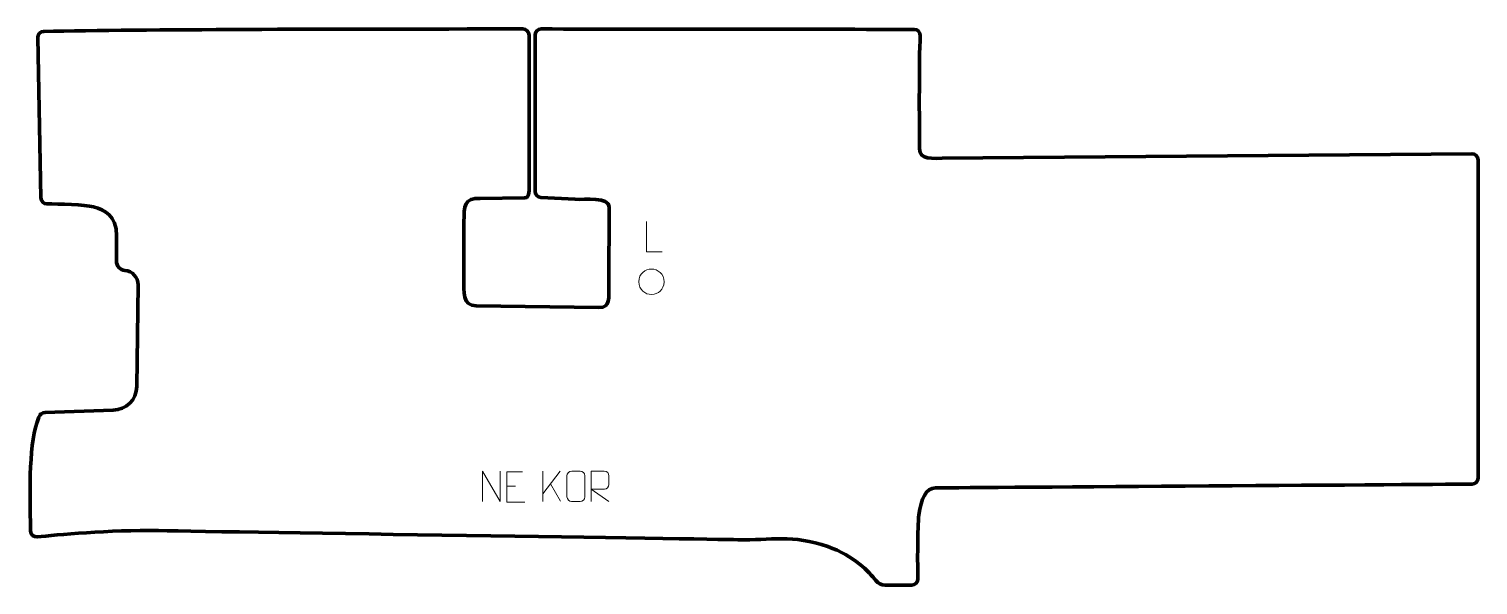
# Model space of a CAD drawing. Header units: millimetres. Extents: x -599 to 599, y -230 to 230.
import ezdxf

# ---------------------------------------------------------------- set-up
doc = ezdxf.new("R2010")
doc.units = ezdxf.units.MM
doc.header["$MEASUREMENT"] = 0
doc.layers.add('layer 1', color=7, linetype='Continuous')
doc.layers.add('layer 2', color=7, linetype='Continuous')

msp = doc.modelspace()

# ---------------------------------------------------------------- linework, layer by layer
at = {"layer": 'layer 1', "color": 250, "lineweight": 9}
for points, knots in [([(-75.8942, 45.7147), (-75.8942, 45.7147), (-88.8433, 45.7147), (-88.8433, 45.7147), (-88.8433, 45.7147), (-88.8433, 45.7147), (-88.8433, 70.6683), (-88.8433, 70.6683)], [0, 0, 0, 0, 0.333333333, 0.333333333, 0.333333333, 0.333333333, 1, 1, 1, 1]), ([(-95.2564, 20.9594), (-95.1857, 27.5998), (-89.9117, 31.4458), (-84.7564, 31.3488), (-84.7564, 31.3488), (-79.6011, 31.4458), (-74.3271, 27.3824), (-74.2564, 20.742), (-74.2564, 20.742), (-74.6266, 14.4127), (-79.0685, 10.382), (-84.7564, 10.3526), (-84.7564, 10.3526), (-89.9117, 10.2556), (-95.1857, 14.319), (-95.2564, 20.9594)], [0, 0, 0, 0, 0.2, 0.2, 0.2, 0.2, 0.4, 0.4, 0.4, 0.4, 0.6, 0.6, 0.6, 0.6, 1, 1, 1, 1]), ([(-224.5535, -160.8178), (-224.5535, -160.8178), (-224.5535, -135.8643), (-224.5535, -135.8643), (-224.5535, -135.8643), (-224.5535, -135.8643), (-209.8987, -160.8178), (-209.8987, -160.8178), (-209.8987, -160.8178), (-209.8987, -160.8178), (-209.8987, -135.8643), (-209.8987, -135.8643)], [0, 0, 0, 0, 0.25, 0.25, 0.25, 0.25, 0.5, 0.5, 0.5, 0.5, 1, 1, 1, 1]), ([(-191.5203, -136.4614), (-191.5203, -136.4614), (-204.3942, -136.4614), (-204.3942, -136.4614), (-204.3942, -136.4614), (-204.3942, -136.4614), (-204.3942, -161.415), (-204.3942, -161.415), (-204.3942, -161.415), (-204.3942, -161.415), (-189.5284, -161.415), (-189.5284, -161.415)], [0, 0, 0, 0, 0.25, 0.25, 0.25, 0.25, 0.5, 0.5, 0.5, 0.5, 1, 1, 1, 1]), ([(-150.7458, -135.8646), (-148.4201, -135.8646), (-146.094, -135.8646), (-143.7679, -135.8646), (-143.7679, -135.8646), (-141.8213, -135.829), (-139.8299, -137.3206), (-139.8032, -139.7582), (-139.8032, -139.7582), (-139.8036, -145.5051), (-139.8036, -151.2524), (-139.8032, -157.0001), (-139.8032, -157.0001), (-139.943, -159.3235), (-141.6202, -160.8031), (-143.7679, -160.8139), (-143.7679, -160.8139), (-146.0998, -160.8135), (-148.4317, -160.8135), (-150.7632, -160.8139), (-150.7632, -160.8139), (-152.6882, -160.9193), (-154.6603, -159.0348), (-154.6491, -157.0175), (-154.6491, -157.0175), (-154.6488, -151.2474), (-154.6488, -145.4777), (-154.6491, -139.7084), (-154.6491, -139.7084), (-154.6449, -137.5703), (-152.8982, -135.8511), (-150.7458, -135.8646)], [0, 0, 0, 0, 0.111111111, 0.111111111, 0.111111111, 0.111111111, 0.222222222, 0.222222222, 0.222222222, 0.222222222, 0.333333333, 0.333333333, 0.333333333, 0.333333333, 0.444444444, 0.444444444, 0.444444444, 0.444444444, 0.555555556, 0.555555556, 0.555555556, 0.555555556, 0.666666667, 0.666666667, 0.666666667, 0.666666667, 0.777777778, 0.777777778, 0.777777778, 0.777777778, 1, 1, 1, 1]), ([(-134.5582, -160.8178), (-134.5582, -160.8178), (-134.5582, -135.8643), (-134.5582, -135.8643), (-134.5582, -135.8643), (-130.9634, -135.8643), (-127.3679, -135.8643), (-123.7727, -135.8643), (-123.7727, -135.8643), (-121.4474, -135.902), (-119.8901, -137.392), (-119.8942, -139.7584), (-119.8942, -139.7584), (-119.8946, -141.7939), (-119.8946, -144.8533), (-119.8942, -146.8893), (-119.8942, -146.8893), (-119.9007, -148.7648), (-121.713, -150.7066), (-123.7225, -150.7257), (-123.7225, -150.7257), (-123.7225, -150.7257), (-134.5582, -150.7257), (-134.5582, -150.7257), (-134.5582, -150.7257), (-134.5582, -150.7257), (-119.9035, -160.8178), (-119.9035, -160.8178)], [0, 0, 0, 0, 0.125, 0.125, 0.125, 0.125, 0.25, 0.25, 0.25, 0.25, 0.375, 0.375, 0.375, 0.375, 0.5, 0.5, 0.5, 0.5, 0.625, 0.625, 0.625, 0.625, 0.75, 0.75, 0.75, 0.75, 1, 1, 1, 1])]:
    msp.add_open_spline(points, degree=3, knots=knots, dxfattribs=at)
for points in [[(-174.5769, -135.8643), (-174.5769, -135.8643), (-174.5769, -160.8179), (-174.5769, -160.8179)], [(-160.2007, -135.8643), (-160.2007, -135.8643), (-174.5769, -154.504), (-174.5769, -154.504)], [(-204.3942, -148.3411), (-204.3942, -148.3411), (-197.2261, -148.3411), (-197.2261, -148.3411)], [(-159.8754, -160.7221), (-159.8754, -160.7221), (-168.3459, -146.4085), (-168.3459, -146.4085)]]:
    msp.add_open_spline(points, degree=3, dxfattribs=at)
at = {"layer": 'layer 2', "color": 230, "lineweight": 200}
msp.add_open_spline([(-591.3364, -91.0421), (-590.4763, -88.8203), (-588.3491, -87.3453), (-585.9678, -87.2628), (-585.9678, -87.2628), (-585.9678, -87.2628), (-529.7862, -85.3229), (-529.7862, -85.3229), (-529.7862, -85.3229), (-519.0632, -85.2074), (-510.394, -76.5514), (-510.2624, -65.8284), (-510.2624, -65.8284), (-510.2624, -65.8284), (-509.2164, 18.2817), (-509.2164, 18.2817), (-509.2164, 18.2817), (-509.1385, 24.5149), (-513.9108, 29.7396), (-520.1261, 30.225), (-520.1261, 30.225), (-524.1206, 30.5372), (-527.1852, 33.8967), (-527.1252, 37.9029), (-527.1252, 37.9029), (-527.0515, 42.8202), (-526.9753, 50.0596), (-526.9753, 58.9058), (-526.9753, 58.9058), (-526.9753, 75.9503), (-536.634, 80.2115), (-546.0083, 82.7681), (-546.0083, 82.7681), (-553.1881, 84.7264), (-574.8652, 85.185), (-584.6213, 85.2922), (-584.6213, 85.2922), (-587.3246, 85.3218), (-589.5132, 87.4942), (-589.5644, 90.1972), (-589.5644, 90.1972), (-589.5644, 90.1972), (-592.0797, 222.9334), (-592.0797, 222.9334), (-592.0797, 222.9334), (-592.1323, 225.6949), (-589.9383, 227.976), (-587.1768, 228.0274), (-587.1768, 228.0274), (-502.2325, 229.6121), (-357.5576, 230.0211), (-191.0278, 229.9992), (-191.0278, 229.9992), (-188.267, 229.9988), (-186.0268, 227.7601), (-186.0268, 224.9993), (-186.0268, 224.9993), (-186.0268, 224.9993), (-186.0268, 96.5369), (-186.0268, 96.5369), (-186.0268, 96.5369), (-186.0268, 93.6643), (-186.7476, 90.0267), (-189.6156, 90.1897), (-189.6156, 90.1897), (-189.6156, 90.1897), (-226.393, 89.861), (-226.393, 89.861), (-226.393, 89.861), (-239.2934, 90.593), (-239.7739, 83.4158), (-239.7739, 70.4946), (-239.7739, 70.4946), (-239.7739, 70.4946), (-239.7739, 23.609), (-239.7739, 23.609), (-239.7739, 23.609), (-239.7739, 12.1014), (-241.1074, 1.1629), (-229.6009, 1.0119), (-229.6009, 1.0119), (-229.6009, 1.0119), (-128.3298, -0.5004), (-128.3298, -0.5004), (-128.3298, -0.5004), (-118.3098, -0.632), (-120.2133, 7.981), (-120.0828, 18.0013), (-120.0828, 18.0013), (-120.0828, 18.0013), (-119.7838, 82.8067), (-119.7838, 82.8067), (-119.7838, 82.8067), (-119.6744, 91.1954), (-139.6146, 88.6109), (-147.9903, 89.0863), (-147.9903, 89.0863), (-147.9903, 89.0863), (-176.3099, 90.6936), (-176.3099, 90.6936), (-176.3099, 90.6936), (-178.9572, 90.8442), (-181.0266, 93.0342), (-181.0266, 95.6857), (-181.0266, 95.6857), (-181.0266, 95.6857), (-181.0266, 224.9961), (-181.0266, 224.9961), (-181.0266, 224.9961), (-181.0266, 227.758), (-178.7889, 229.9971), (-176.027, 229.996), (-176.027, 229.996), (-77.7731, 229.9688), (27.5847, 229.8016), (132.4451, 229.6438), (132.4451, 229.6438), (135.328, 229.6397), (137.609, 227.2054), (137.4252, 224.3286), (137.4252, 224.3286), (136.2628, 206.1197), (136.7661, 135.1998), (136.7661, 135.1998), (136.7661, 135.1998), (135.9219, 121.9773), (142.223, 122.9191), (155.4716, 123.0317), (155.4716, 123.0317), (155.4716, 123.0317), (593.4935, 126.7574), (593.4935, 126.7574), (593.4935, 126.7574), (596.2716, 126.781), (598.5361, 124.5356), (598.5361, 121.7574), (598.5361, 121.7574), (598.5361, 121.7574), (598.5361, -141.5168), (598.5361, -141.5168), (598.5361, -141.5168), (598.5361, -144.2643), (596.3193, -146.4974), (593.5718, -146.5168), (593.5718, -146.5168), (545.0762, -146.8607), (157.4411, -149.6064), (149.9848, -149.6064), (149.9848, -149.6064), (142.0307, -149.6064), (138.0479, -158.6968), (136.3436, -172.0483), (136.3436, -172.0483), (134.9921, -182.6341), (135.2479, -212.8626), (135.4119, -224.9322), (135.4119, -224.9322), (135.4497, -227.7206), (133.2004, -229.9999), (130.4124, -229.9999), (130.4124, -229.9999), (130.4124, -229.9999), (108.531, -229.9999), (108.531, -229.9999), (108.531, -229.9999), (105.4413, -229.9999), (102.533, -228.5672), (100.6319, -226.132), (100.6319, -226.132), (95.4129, -219.4465), (82.641, -205.7252), (61.0633, -198.1834), (61.0633, -198.1834), (31.8036, -187.9569), (13.9064, -193.07), (-13.365, -192.502), (-13.365, -192.502), (-40.6362, -191.9337), (-424.7075, -186.2522), (-492.2898, -184.9787), (-492.2898, -184.9787), (-532.564, -184.2202), (-577.3523, -188.5569), (-592.5866, -190.1928), (-592.5866, -190.1928), (-595.4974, -190.505), (-598.0508, -188.2599), (-598.115, -185.3329), (-598.115, -185.3329), (-598.9232, -148.3022), (-599.403, -111.8715), (-591.3364, -91.0421)], degree=3, knots=[0, 0, 0, 0, 0.020408163, 0.020408163, 0.020408163, 0.020408163, 0.040816327, 0.040816327, 0.040816327, 0.040816327, 0.06122449, 0.06122449, 0.06122449, 0.06122449, 0.081632653, 0.081632653, 0.081632653, 0.081632653, 0.102040816, 0.102040816, 0.102040816, 0.102040816, 0.12244898, 0.12244898, 0.12244898, 0.12244898, 0.142857143, 0.142857143, 0.142857143, 0.142857143, 0.163265306, 0.163265306, 0.163265306, 0.163265306, 0.183673469, 0.183673469, 0.183673469, 0.183673469, 0.204081633, 0.204081633, 0.204081633, 0.204081633, 0.224489796, 0.224489796, 0.224489796, 0.224489796, 0.244897959, 0.244897959, 0.244897959, 0.244897959, 0.265306122, 0.265306122, 0.265306122, 0.265306122, 0.285714286, 0.285714286, 0.285714286, 0.285714286, 0.306122449, 0.306122449, 0.306122449, 0.306122449, 0.326530612, 0.326530612, 0.326530612, 0.326530612, 0.346938776, 0.346938776, 0.346938776, 0.346938776, 0.367346939, 0.367346939, 0.367346939, 0.367346939, 0.387755102, 0.387755102, 0.387755102, 0.387755102, 0.408163265, 0.408163265, 0.408163265, 0.408163265, 0.428571429, 0.428571429, 0.428571429, 0.428571429, 0.448979592, 0.448979592, 0.448979592, 0.448979592, 0.469387755, 0.469387755, 0.469387755, 0.469387755, 0.489795918, 0.489795918, 0.489795918, 0.489795918, 0.510204082, 0.510204082, 0.510204082, 0.510204082, 0.530612245, 0.530612245, 0.530612245, 0.530612245, 0.551020408, 0.551020408, 0.551020408, 0.551020408, 0.571428571, 0.571428571, 0.571428571, 0.571428571, 0.591836735, 0.591836735, 0.591836735, 0.591836735, 0.612244898, 0.612244898, 0.612244898, 0.612244898, 0.632653061, 0.632653061, 0.632653061, 0.632653061, 0.653061224, 0.653061224, 0.653061224, 0.653061224, 0.673469388, 0.673469388, 0.673469388, 0.673469388, 0.693877551, 0.693877551, 0.693877551, 0.693877551, 0.714285714, 0.714285714, 0.714285714, 0.714285714, 0.734693878, 0.734693878, 0.734693878, 0.734693878, 0.755102041, 0.755102041, 0.755102041, 0.755102041, 0.775510204, 0.775510204, 0.775510204, 0.775510204, 0.795918367, 0.795918367, 0.795918367, 0.795918367, 0.816326531, 0.816326531, 0.816326531, 0.816326531, 0.836734694, 0.836734694, 0.836734694, 0.836734694, 0.857142857, 0.857142857, 0.857142857, 0.857142857, 0.87755102, 0.87755102, 0.87755102, 0.87755102, 0.897959184, 0.897959184, 0.897959184, 0.897959184, 0.918367347, 0.918367347, 0.918367347, 0.918367347, 0.93877551, 0.93877551, 0.93877551, 0.93877551, 0.959183673, 0.959183673, 0.959183673, 0.959183673, 1, 1, 1, 1], dxfattribs=at)

doc.saveas('drawing.dxf')
